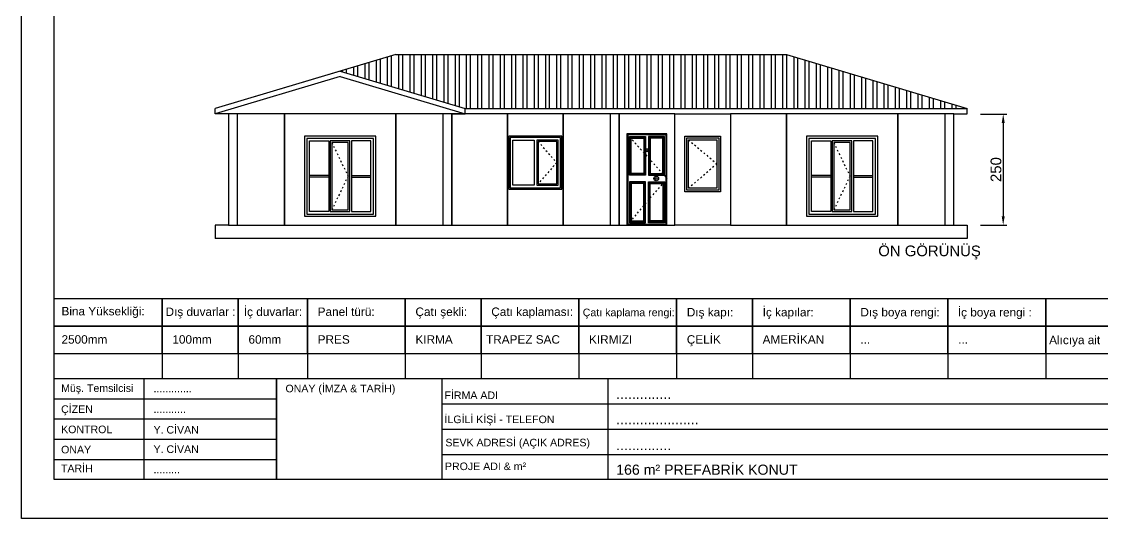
# Model space of a CAD drawing. Header units: millimetres. Extents: x 201962 to 221859, y -224854 to -197588.
# Drawn here: x 201962 to 204394, y -204832 to -203715 of the extents above; entities that cross this region are included whole.
import ezdxf

# ---------------------------------------------------------------- set-up
doc = ezdxf.new("R2010")
doc.units = ezdxf.units.MM
doc.header["$MEASUREMENT"] = 0
doc.linetypes.add('ACAD_ISO03W100', pattern=[30, 12, -18])
for name, color, linetype in [('ANTET', 7, 'Continuous'), ('PANO', 11, 'Continuous'), ('YAZI', 50, 'Continuous')]:
    doc.layers.add(name, color=color, linetype=linetype)
doc.styles.get("Standard").update_dxf_attribs({"font": 'arial.ttf'})
doc.dimstyles.new('SERCAN', dxfattribs={"dimscale": 20, "dimtxt": 1.2, "dimasz": 1, "dimexe": 0.4, "dimexo": 1.5, "dimgap": 0.2, "dimtad": 1, "dimrnd": 1, "dimzin": 12, "dimdsep": 46, "dimtxsty": 'Standard', "dimcen": 0.8, "dimdle": 0.0005, "dimclrd": 150, "dimclre": 1, "dimclrt": 3, "dimazin": 3, "dimtfac": 1, "dimtmove": 0, "dimatfit": 3, "dimldrblk": 'DOTSMALL', "dimfxl": 0, "dimtolj": 1, "dimtzin": 0, "dimarcsym": 0})

# ---------------------------------------------------------------- blocks, each defined once
blk = doc.blocks.new('TAM PANO')
at = {"color": 2}
blk.add_lwpolyline([(23848.2, 14100.5), (23973.7, 14100.5), (23973.7, 14350.5), (23848.2, 14350.5)], close=True, dxfattribs=at)
blk = doc.blocks.new('seredf')
at = {"color": 1, "linetype": 'ACAD_ISO03W100', "ltscale": 0.3}
for p, q in [((24456.9, 14286.1), (24493.4, 14210.5)), ((24493.4, 14210.5), (24456.9, 14134.9))]:
    blk.add_line(p, q, dxfattribs=at)
at = {"color": 0}
for p, q in [((24450.3, 14212.5), (24406.9, 14212.5)), ((24450.3, 14208.5), (24406.9, 14208.5)), ((24501.1, 14212.5), (24544.5, 14212.5)), ((24501.1, 14208.5), (24544.5, 14208.5))]:
    blk.add_line(p, q, dxfattribs=at)
at = {"color": 2}
blk.add_lwpolyline([(24350.2, 14100.5), (24601.2, 14100.5), (24601.2, 14350.5), (24350.2, 14350.5)], close=True, dxfattribs=at)
at = {"color": 0}
for points in [[(24555.7, 14300.5), (24395.7, 14300.5), (24395.7, 14120.5), (24555.7, 14120.5)], [(24550.7, 14295.5), (24400.7, 14295.5), (24400.7, 14125.5), (24550.7, 14125.5)], [(24406.9, 14290), (24450.3, 14290), (24450.3, 14131), (24406.9, 14131)], [(24497.4, 14290.1), (24452.9, 14290.1), (24452.9, 14130.9), (24497.4, 14130.9)], [(24493.4, 14286.1), (24456.9, 14286.1), (24456.9, 14134.9), (24493.4, 14134.9)], [(24544.5, 14290), (24501.1, 14290), (24501.1, 14131), (24544.5, 14131)]]:
    blk.add_lwpolyline(points, close=True, dxfattribs=at)
blk = doc.blocks.new('P2')
at = {"color": 1, "linetype": 'ACAD_ISO03W100', "ltscale": 0.3}
for p, q in [((24669.9, 14288.9), (24711.9, 14241.3)), ((24669.9, 14288.9), (24711.9, 14241.3)), ((24711.9, 14241.3), (24669.9, 14193.6)), ((24711.9, 14241.3), (24669.9, 14193.6))]:
    blk.add_line(p, q, dxfattribs=at)
at = {"color": 2}
blk.add_lwpolyline([(24601.2, 14100.5), (24726.7, 14100.5), (24726.7, 14350.5), (24601.2, 14350.5)], close=True, dxfattribs=at)
at = {"color": 0}
for points in [[(24723.5, 14300.5), (24604.5, 14300.5), (24604.5, 14181.5), (24723.5, 14181.5)], [(24723.5, 14300.5), (24604.5, 14300.5), (24604.5, 14181.5), (24723.5, 14181.5)], [(24720.5, 14297.5), (24607.5, 14297.5), (24607.5, 14184.5), (24720.5, 14184.5)], [(24720.5, 14297.5), (24607.5, 14297.5), (24607.5, 14184.5), (24720.5, 14184.5)], [(24613, 14291.9), (24661, 14291.9), (24661, 14190.6), (24613, 14190.6)], [(24613, 14291.9), (24661, 14291.9), (24661, 14190.6), (24613, 14190.6)], [(24714.9, 14291.9), (24666.9, 14291.9), (24666.9, 14190.6), (24714.9, 14190.6)], [(24714.9, 14291.9), (24666.9, 14291.9), (24666.9, 14190.6), (24714.9, 14190.6)], [(24711.9, 14288.9), (24669.9, 14288.9), (24669.9, 14193.6), (24711.9, 14193.6)], [(24711.9, 14288.9), (24669.9, 14288.9), (24669.9, 14193.6), (24711.9, 14193.6)]]:
    blk.add_lwpolyline(points, close=True, dxfattribs=at)
blk = doc.blocks.new('çelik kapı 1')
at = {"color": 1, "linetype": 'ACAD_ISO03W100', "ltscale": 0.3}
for p, q in [((15519.7, 9496.8), (15609.7, 9396.8)), ((15609.7, 9396.8), (15519.7, 9291.8))]:
    blk.add_line(p, q, dxfattribs=at)
at = {"color": 30}
for q in [(15559.4, 9462.8), (15569.9, 9462.8)]:
    blk.add_line((15567.9, 9462.8), q, dxfattribs=at)
at = {"color": 2}
blk.add_lwpolyline([(15501.9, 9291.8), (15627.4, 9291.8), (15627.4, 9541.8), (15501.9, 9541.8)], close=True, dxfattribs=at)
at = {"color": 30}
for points in [[(15609.7, 9496.8), (15519.7, 9496.8), (15519.7, 9291.8), (15609.7, 9291.8)], [(15607.7, 9494.8), (15521.7, 9494.8), (15521.7, 9293.8), (15607.7, 9293.8)], [(15525.2, 9491.4), (15561.4, 9491.4), (15561.4, 9404.1), (15525.2, 9404.1)], [(15527.2, 9489.4), (15559.4, 9489.4), (15559.4, 9406.1), (15527.2, 9406.1)], [(15529.2, 9487.4), (15557.4, 9487.4), (15557.4, 9408.1), (15529.2, 9408.1)], [(15604.2, 9491.4), (15567.9, 9491.4), (15567.9, 9404.1), (15604.2, 9404.1)], [(15602.2, 9489.4), (15569.9, 9489.4), (15569.9, 9406.1), (15602.2, 9406.1)], [(15600.2, 9487.4), (15571.9, 9487.4), (15571.9, 9408.1), (15600.2, 9408.1)], [(15525.2, 9297.2), (15561.4, 9297.2), (15561.4, 9389.5), (15525.2, 9389.5)], [(15527.2, 9299.2), (15559.4, 9299.2), (15559.4, 9387.5), (15527.2, 9387.5)], [(15604.2, 9297.2), (15567.9, 9297.2), (15567.9, 9389.5), (15604.2, 9389.5)], [(15602.2, 9299.2), (15569.9, 9299.2), (15569.9, 9387.5), (15602.2, 9387.5)], [(15529.2, 9301.2), (15557.4, 9301.2), (15557.4, 9385.5), (15529.2, 9385.5)], [(15600.2, 9301.2), (15571.9, 9301.2), (15571.9, 9385.5), (15600.2, 9385.5)]]:
    blk.add_lwpolyline(points, close=True, dxfattribs=at)
for radius in [5.33, 2.33]:
    blk.add_circle((15585.6, 9396.9), radius, dxfattribs=at)
for radius, start in [(5.27, 179.2548), (3.27, 178.8028)]:
    blk.add_arc((15564.7, 9462.5), radius, start, 4.2029, dxfattribs=at)
blk = doc.blocks.new('P6')
at = {"color": 1, "linetype": 'ACAD_ISO03W100', "ltscale": 0.3}
for p, q in [((25323.5, 14292.5), (25259.5, 14238)), ((25259.5, 14238), (25323.5, 14183.5))]:
    blk.add_line(p, q, dxfattribs=at)
at = {"color": 2}
blk.add_lwpolyline([(25228.7, 14100.5), (25354.2, 14100.5), (25354.2, 14350.5), (25228.7, 14350.5)], close=True, dxfattribs=at)
at = {"color": 0}
for points in [[(25331.5, 14300.5), (25251.5, 14300.5), (25251.5, 14175.5), (25331.5, 14175.5)], [(25327.5, 14296.5), (25255.5, 14296.5), (25255.5, 14179.5), (25327.5, 14179.5)], [(25323.5, 14292.5), (25259.5, 14292.5), (25259.5, 14183.5), (25323.5, 14183.5)]]:
    blk.add_lwpolyline(points, close=True, dxfattribs=at)
blk = doc.blocks.new('30x30')
for p, q in [((0, 0), (-30, 0)), ((-30, 0), (-30, -30))]:
    blk.add_line(p, q)
blk = doc.blocks.new('*D8731')
at = {"color": 1, "lineweight": -2}
for p, q in [((204119.5, -203922.5), (204178.9, -203922.5)), ((204119.5, -204172.5), (204178.9, -204172.5))]:
    blk.add_line(p, q, dxfattribs=at)
at = {"color": 150, "lineweight": -2}
blk.add_line((204170.9, -203942.5), (204170.9, -204152.5), dxfattribs=at)
at = {"color": 150}
for points in [[(204174.3, -203942.5), (204167.6, -203942.5), (204170.9, -203922.5)], [(204167.6, -204152.5), (204174.3, -204152.5), (204170.9, -204172.5)]]:
    blk.add_solid(points, dxfattribs=at)
at = {"layer": 'Defpoints', "color": 0}
for p in [(204089.5, -203922.5), (204089.5, -204172.5), (204170.9, -204172.5)]:
    blk.add_point(p, dxfattribs=at)
at = {"color": 3, "insert": (204154.7, -204047.5), "char_height": 24, "attachment_point": 5, "rotation": 90}
blk.add_mtext('\\A1;250', dxfattribs=at)
blk = doc.blocks.new('_DotSmall')
at = {"color": 0, "linetype": 'ByBlock', "const_width": 0.5}
blk.add_lwpolyline([(-0.0625, 0, 1), (0.0625, 0, 1)], format="xyb", close=True, dxfattribs=at)

msp = doc.modelspace()

# ---------------------------------------------------------------- hatches: boundary and pattern name
h = msp.add_hatch()
h.set_pattern_fill('STEEL', color=1, scale=8, angle=45)
h.set_pattern_definition([(90, (185675.128, -205925.57), (-25.4, 5e-15), []), (90, (185666.147, -205916.59), (-25.4, 5e-15), [])])
h.paths.add_polyline_path([(203682.969, -203788.533), (202804.469, -203788.533), (202678.969, -203826.183), (202959.969, -203910.483), (204089.469, -203910.483)])

# ---------------------------------------------------------------- linework, layer by layer
for p, q in [((202804.469, -203788.533), (202397.969, -203910.483)), ((202804.469, -203788.533), (203682.969, -203788.533)), ((203682.969, -203788.533), (204089.469, -203910.483)), ((202678.969, -203826.183), (202397.969, -203910.483)), ((202678.969, -203838.183), (202397.969, -203922.483)), ((202678.969, -203826.183), (202959.969, -203910.483)), ((202678.969, -203838.183), (202959.969, -203922.483)), ((202959.969, -203910.483), (204089.469, -203910.483)), ((204089.469, -204202.483), (202397.969, -204202.483)), ((202278.384, -204461.745), (202278.384, -204517.252)), ((202449.648, -204461.745), (202449.648, -204517.252)), ((202605.335, -204461.745), (202605.335, -204517.472)), ((202825.324, -204461.745), (202825.324, -204517.472)), ((202995.978, -204461.745), (202995.978, -204517.472)), ((203215.967, -204461.745), (203215.967, -204517.472)), ((203435.957, -204461.745), (203435.957, -204517.472)), ((203606.611, -204461.745), (203606.611, -204517.472)), ((203826.6, -204461.745), (203826.6, -204517.472)), ((204046.589, -204461.745), (204046.589, -204517.472)), ((204266.578, -204461.745), (204266.578, -204517.472))]:
    msp.add_line(p, q)
for points in [[(202427.969, -203922.483), (202397.969, -203922.483), (202397.969, -203910.483)], [(202427.969, -203922.483), (202397.969, -203922.483), (202397.969, -203910.483)], [(202929.969, -203922.483), (202959.969, -203922.483), (202959.969, -203910.483)], [(204059.469, -203922.483), (204089.469, -203922.483), (204089.469, -203910.483)]]:
    msp.add_lwpolyline(points)
for points in [[(202427.969, -204172.483), (202447.969, -204172.483), (202447.969, -203922.483), (202427.969, -203922.483)], [(202909.969, -204172.483), (202929.969, -204172.483), (202929.969, -203922.483), (202909.969, -203922.483)], [(203286.469, -204172.483), (203306.469, -204172.483), (203306.469, -203922.483), (203286.469, -203922.483)], [(204039.469, -204172.483), (204059.469, -204172.483), (204059.469, -203922.483), (204039.469, -203922.483)], [(202035.184, -204337.086), (202278.384, -204337.086), (202278.384, -204399.415), (202035.184, -204399.415)], [(202278.384, -204337.086), (202449.648, -204337.086), (202449.648, -204399.415), (202278.384, -204399.415)], [(202449.648, -204337.086), (202605.335, -204337.086), (202605.335, -204399.415), (202449.648, -204399.415)], [(202605.335, -204337.086), (202825.324, -204337.086), (202825.324, -204399.415), (202605.335, -204399.415)], [(202825.324, -204337.086), (202995.978, -204337.086), (202995.978, -204399.415), (202825.324, -204399.415)], [(202995.978, -204337.086), (203215.967, -204337.086), (203215.967, -204399.415), (202995.978, -204399.415)], [(203215.967, -204337.086), (203435.957, -204337.086), (203435.957, -204399.415), (203215.967, -204399.415)], [(203435.957, -204337.086), (203606.611, -204337.086), (203606.611, -204399.415), (203435.957, -204399.415)], [(203606.611, -204337.086), (203826.6, -204337.086), (203826.6, -204399.415), (203606.611, -204399.415)], [(203826.6, -204337.086), (204046.589, -204337.086), (204046.589, -204399.415), (203826.6, -204399.415)], [(204046.589, -204337.086), (204266.578, -204337.086), (204266.578, -204399.415), (204046.589, -204399.415)], [(204266.578, -204337.086), (204715.165, -204337.086), (204715.165, -204399.415), (204266.578, -204399.415)], [(202035.184, -204399.415), (202278.384, -204399.415), (202278.384, -204461.745), (202035.184, -204461.745)], [(202278.384, -204399.415), (202449.648, -204399.415), (202449.648, -204461.745), (202278.384, -204461.745)], [(202449.648, -204399.415), (202605.335, -204399.415), (202605.335, -204461.745), (202449.648, -204461.745)], [(202605.335, -204399.415), (202825.324, -204399.415), (202825.324, -204461.745), (202605.335, -204461.745)], [(202825.324, -204399.415), (202995.978, -204399.415), (202995.978, -204461.745), (202825.324, -204461.745)], [(202995.978, -204399.415), (203215.967, -204399.415), (203215.967, -204461.745), (202995.978, -204461.745)], [(203215.967, -204399.415), (203435.957, -204399.415), (203435.957, -204461.745), (203215.967, -204461.745)], [(203435.957, -204399.415), (203606.611, -204399.415), (203606.611, -204461.745), (203435.957, -204461.745)], [(203606.611, -204399.415), (203826.6, -204399.415), (203826.6, -204461.745), (203606.611, -204461.745)], [(203826.6, -204399.415), (204046.589, -204399.415), (204046.589, -204461.745), (203826.6, -204461.745)], [(204046.589, -204399.415), (204266.578, -204399.415), (204266.578, -204461.745), (204046.589, -204461.745)], [(204266.578, -204399.415), (204715.165, -204399.415), (204715.165, -204461.745), (204266.578, -204461.745)]]:
    msp.add_lwpolyline(points, close=True)
at = {"layer": 'ANTET'}
for p, q in [((202035.184, -204744.874), (202035.184, -204517.252)), ((202535.652, -204744.874), (202535.652, -204517.472)), ((202535.652, -204517.472), (205644.813, -204517.472)), ((202908.72, -204744.874), (202908.72, -204517.472)), ((203281.787, -204744.874), (203281.787, -204517.472)), ((202908.72, -204574.377), (204569.458, -204574.377)), ((202908.72, -204631.283), (204569.458, -204631.283)), ((202908.72, -204688.188), (204569.458, -204688.188))]:
    msp.add_line(p, q, dxfattribs=at)
for points in [[(201962.12, -202176.38), (205717.876, -202176.38), (205717.876, -204831.965), (201962.12, -204831.965)], [(202035.184, -202249.443), (205644.813, -202249.443), (205644.813, -204744.874), (202035.184, -204744.874)]]:
    msp.add_lwpolyline(points, close=True, dxfattribs=at)
for points in [[(202035.184, -204517.252), (202535.652, -204517.252), (202535.652, -204744.874)], [(202035.184, -204562.777), (202535.652, -204562.777)], [(202035.184, -204608.301), (202535.652, -204608.301)], [(202035.184, -204653.825), (202535.652, -204653.825)], [(202035.184, -204699.35), (202535.652, -204699.35)]]:
    msp.add_lwpolyline(points, dxfattribs=at)
at = {"layer": 'PANO', "color": 0, "linetype": 'ByBlock'}
for p, q in [((202237.009, -204517.252), (202237.009, -204562.777)), ((202237.009, -204562.777), (202237.009, -204608.301)), ((202237.009, -204608.301), (202237.009, -204653.825)), ((202237.009, -204653.825), (202237.009, -204699.35)), ((202237.009, -204699.35), (202237.009, -204744.874))]:
    msp.add_line(p, q, dxfattribs=at)

# ---------------------------------------------------------------- block references
for name, p in [('TAM PANO', (178579.764, -218272.94)), ('seredf', (178203.264, -218272.94)), ('TAM PANO', (178956.264, -218272.94)), ('TAM PANO', (179081.764, -218272.94)), ('P2', (178454.264, -218272.94)), ('TAM PANO', (179332.764, -218272.94)), ('çelik kapı 1', (187804.554, -213464.276)), ('TAM PANO', (179709.264, -218272.94)), ('seredf', (179332.764, -218272.94)), ('TAM PANO', (180085.764, -218272.94)), ('30x30', (202427.969, -204172.483))]:
    msp.add_blockref(name, p)
at = {"xscale": -1}
for name, p in [('P6', (228786.175, -218272.94)), ('30x30', (204059.469, -204172.483))]:
    msp.add_blockref(name, p, dxfattribs=at)

# ---------------------------------------------------------------- texts
at = {"layer": 'ANTET'}
for s, height, p in [('Müş. Temsilcisi', 17.04416, (202051.01, -204547.544)), ('FİRMA ADI', 17.0442, (202913.726, -204563.6)), ('ÇİZEN', 17.0442, (202051.01, -204594.813)), ('İLGİLİ KİŞİ - TELEFON', 17.04416, (202913.726, -204617.789)), ('KONTROL ', 17.0442, (202051.01, -204640.337)), ('SEVK ADRESİ (AÇIK ADRES) ', 17.04416, (202915.69, -204669.97)), ('ONAY', 17.0442, (202051.01, -204685.823)), ('TARİH', 17.0442, (202050.71, -204728.159)), ('PROJE ADI & m² ', 17.04416, (202914.725, -204723.375))]:
    e = msp.add_text(s, height=height, dxfattribs=at)
    e.set_placement(p)
    e.dxf.unprotected_set("ltscale", 0)
at = {"layer": 'YAZI'}
for s, height, p in [('ÖN GÖRÜNÜŞ', 23.9799, (203889.758, -204242.351)), ('Bina Yüksekliği:', 18.96846, (202051.892, -204375.458)), ('Dış duvarlar : ', 18.96846, (202286.005, -204376.691)), ('İç duvarlar:', 18.96846, (202462.114, -204376.691)), ('Panel türü: ', 18.96846, (202628.326, -204376.691)), ('Çatı şekli:', 18.96846, (202848.315, -204376.691)), ('Çatı kaplaması: ', 18.96846, (203018.969, -204376.691)), ('İç kapılar: ', 18.96846, (203629.602, -204377.728)), ('İç boya rengi :', 18.96846, (204068.827, -204377.918)), ('Çatı kaplama rengi: ', 17.07162, (203224.816, -204377.261)), ('Dış kapı:', 18.9685, (203458.948, -204377.728)), ('Dış boya rengi:', 18.96846, (203849.591, -204377.728)), ('2500mm', 18.9685, (202051.892, -204439.02)), ('100mm', 18.9685, (202301.375, -204439.02)), ('60mm', 18.9685, (202472.639, -204439.02)), ('PRES', 18.9685, (202628.326, -204439.02)), ('KIRMA', 18.9685, (202848.315, -204439.02)), ('TRAPEZ SAC', 18.9685, (203007.177, -204439.02)), ('KIRMIZI', 18.9685, (203238.959, -204439.02)), ('ÇELİK', 18.9685, (203458.948, -204439.02)), ('AMERİKAN', 18.9685, (203629.602, -204439.02)), ('Alıcıya ait ', 18.96846, (204274.292, -204440.239)), ('...', 18.9685, (203849.591, -204439.02)), ('...', 18.9685, (204069.58, -204439.02)), ('ONAY (İMZA & TARİH)', 17.04416, (202555.876, -204548.456)), ('.............', 17.04416, (202258.954, -204548.456)), ('..............', 22.76216, (203300.034, -204563.467)), ('...........', 17.04416, (202258.954, -204594.813)), ('Y. CİVAN', 17.0442, (202258.954, -204641.191)), ('.....................', 22.76216, (203300.034, -204620.176)), ('Y. CİVAN', 17.0442, (202258.954, -204684.892)), ('..............', 22.76216, (203300.034, -204678.516)), ('166 m² PREFABRİK KONUT', 22.76216, (203300.034, -204733.81)), ('.........', 17.0442, (202258.954, -204730.417))]:
    e = msp.add_text(s, height=height, dxfattribs=at)
    e.set_placement(p)
    e.dxf.unprotected_set("ltscale", 0)

# ---------------------------------------------------------------- dimensions: what is measured, and where the dimension line sits
dim = msp.add_linear_dim(base=(204170.936, -204172.483), p1=(204089.469, -203922.483), p2=(204089.469, -204172.483), angle=90, dimstyle='SERCAN')
dim.commit()
dim.dimension.update_dxf_attribs({"geometry": '*D8731', "text_midpoint": (204154.684, -204047.483)})

doc.saveas('drawing.dxf')
